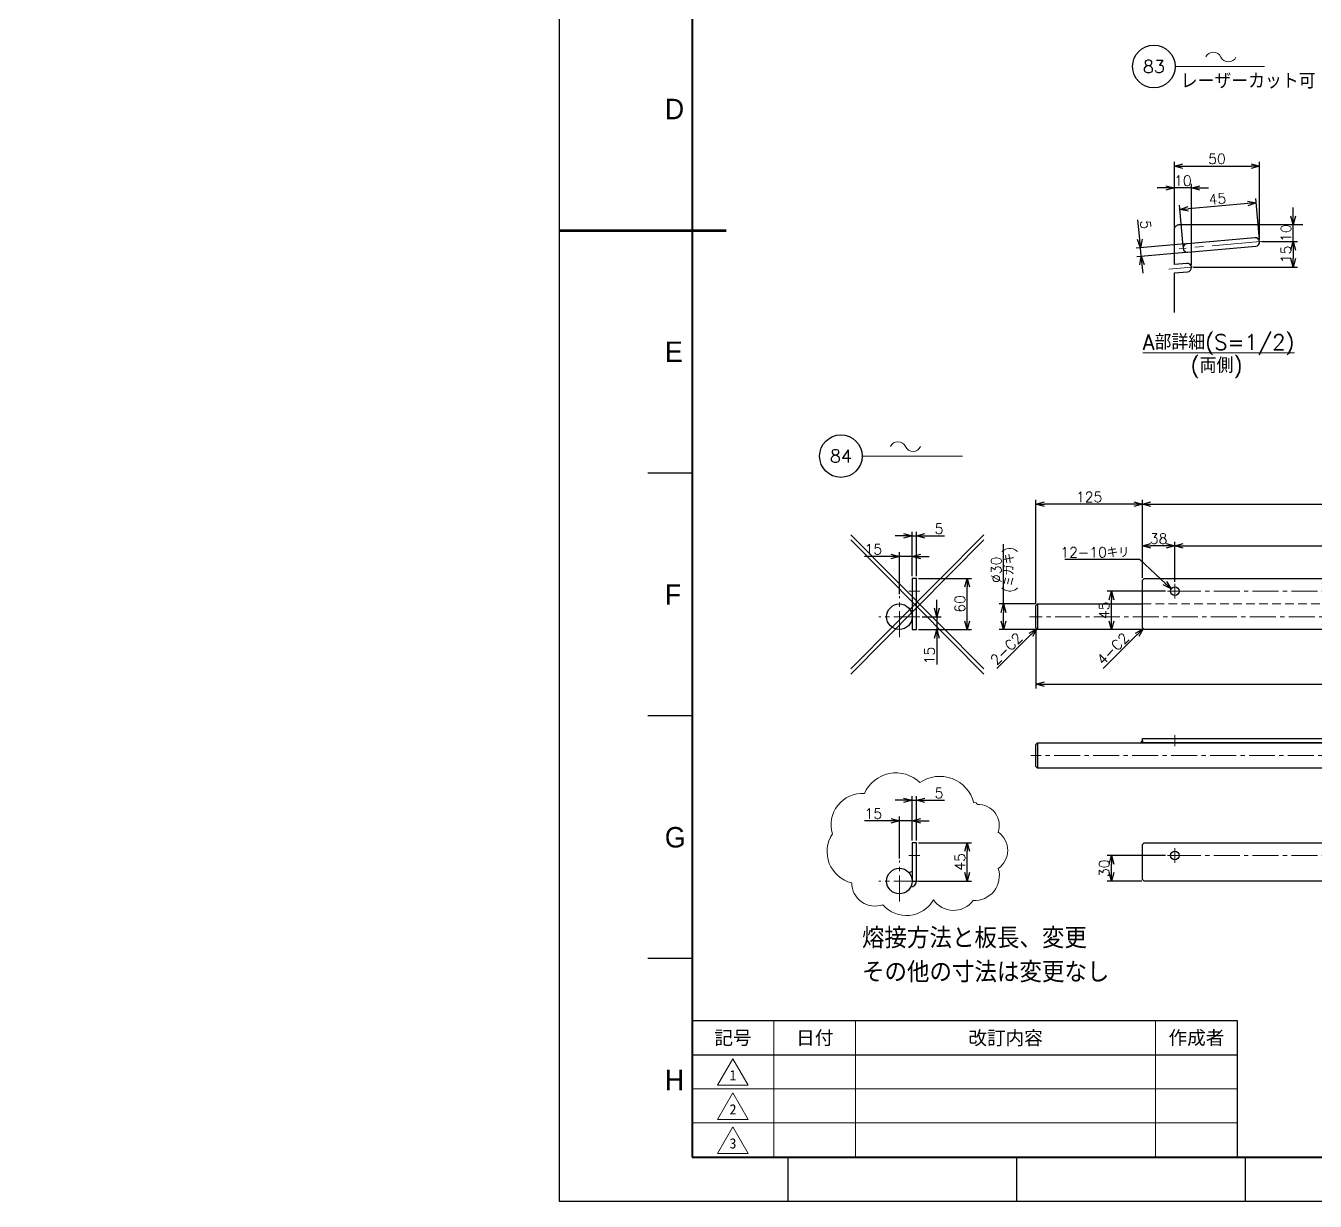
# Model space of a CAD drawing. Header units: millimetres. Extents: x 0 to 8235, y -19 to 2332.
# Drawn here: x 4387 to 5900, y 0 to 1379 of the extents above; entities that cross this region are included whole.
import ezdxf
from ezdxf import colors
from ezdxf.entities.mleader import LeaderData, LeaderLine
from ezdxf.enums import TextEntityAlignment as Align
from ezdxf.math import Vec2, Vec3
from ezdxf.xclip import XClip

# ---------------------------------------------------------------- set-up
doc = ezdxf.new("R2010")
doc.units = ezdxf.units.MM
doc.header["$LTSCALE"] = 1.6
doc.header["$XCLIPFRAME"] = 0
doc.header["$PDMODE"] = 99
doc.header["$PDSIZE"] = 1
doc.linetypes.add('CENTER2', pattern=[28.575, 19.05, -3.175, 3.175, -3.175])
doc.linetypes.add('HIDDEN', pattern=[9.525, 6.35, -3.175])
for name, color, linetype, lineweight in [('02_SLIM', 4, 'Continuous', 13), ('04_HIDDEN', 2, 'HIDDEN', 13), ('05_CENTER', 4, 'CENTER2', 13), ('07_TEXT', 3, 'Continuous', 13), ('08_DIM', 3, 'Continuous', 13), ('99_図枠', 7, 'Continuous', 40)]:
    doc.layers.add(name, color=color, linetype=linetype, lineweight=lineweight)
doc.styles.add('KSS_TXT', font='txt.shx', dxfattribs={"bigfont": 'extfont2.shx'})
doc.styles.add('MS_G', font='MS Gothic.ttf')
doc.styles.get("Standard").update_dxf_attribs({"font": 'txt.shx', "bigfont": 'extfont2.shx'})
doc.styles.add('表題用', font='MS PGothic.ttf')
doc.dimstyles.new('KSS_DIM', dxfattribs={"dimscale": 4, "dimtxt": 3, "dimasz": 2.5, "dimexe": 1.25, "dimexo": 0.625, "dimtad": 1, "dimdsep": 46, "dimtxsty": 'KSS_TXT', "dimblk": 'OPEN30', "dimcen": 0, "dimazin": 2, "dimtfac": 0.75, "dimtmove": 0, "dimatfit": 3, "dimldrblk": 'OPEN30', "dimfxl": 1.25, "dimtolj": 1, "dimarcsym": 0})

# ---------------------------------------------------------------- blocks, each defined once
blk = doc.blocks.new('AM_BALLOON1')
at = {"transparency": 16777216}
blk.add_circle((0, 0), 5, dxfattribs=at)
blk.add_attdef('B_NUMBER', text='', height=3, dxfattribs=at).set_placement((0, 0), align=Align.MIDDLE_CENTER)
blk = doc.blocks.new('_OPEN')
at = {"color": 0, "linetype": 'ByBlock'}
for p, q in [((-1, 0.17), (0, 0)), ((0, 0), (-1, -0.17)), ((0, 0), (-1, 0))]:
    blk.add_line(p, q, dxfattribs=at)
blk = doc.blocks.new('p1ba05')
for centre, start, end in [((-2.95, 0.29), 24.2276, 155.5758), ((0, 1.62), 204.2276, 335.5758)]:
    blk.add_arc(centre, 1.62, start, end)
blk = doc.blocks.new('_Open30')
at = {"color": 0, "linetype": 'ByBlock', "lineweight": -2}
for p, q in [((-1, 0.27), (0, 0)), ((0, 0), (-1, -0.27)), ((0, 0), (-1, 0))]:
    blk.add_line(p, q, dxfattribs=at)
blk = doc.blocks.new('*D342')
at = {"layer": '08_DIM', "color": 0, "lineweight": -2, "transparency": 16777216}
for p, q in [((5697.3, 731.3), (5697.3, 773.9)), ((5735.3, 726.9), (5735.3, 773.9)), ((5725.3, 768.9), (5707.3, 768.9))]:
    blk.add_line(p, q, dxfattribs=at)
at = {"layer": 'Defpoints', "color": 0, "transparency": 16777216}
for p in [(5697.3, 768.9), (5697.3, 728.8), (5735.3, 724.4)]:
    blk.add_point(p, dxfattribs=at)
at = {"layer": '08_DIM', "color": 0, "lineweight": -2, "transparency": 16777216, "xscale": 10, "yscale": 10, "zscale": 10, "rotation": 180}
blk.add_blockref('_Open30', (5697.3, 768.9), dxfattribs=at)
at = {"layer": '08_DIM', "color": 0, "lineweight": -2, "transparency": 16777216, "xscale": 10, "yscale": 10, "zscale": 10}
blk.add_blockref('_Open30', (5735.3, 768.9), dxfattribs=at)
at = {"layer": '08_DIM', "color": 0, "transparency": 16777216, "insert": (5716.3, 777.4), "char_height": 12, "attachment_point": 5, "style": 'KSS_TXT'}
blk.add_mtext('\\A1;38', dxfattribs=at)
blk = doc.blocks.new('*D343')
at = {"layer": '08_DIM', "color": 0, "lineweight": -2, "transparency": 16777216}
for p, q in [((5735.3, 726.9), (5735.3, 773.9)), ((7649.3, 726.9), (7649.3, 773.9)), ((5745.3, 768.9), (7639.3, 768.9))]:
    blk.add_line(p, q, dxfattribs=at)
at = {"layer": 'Defpoints', "color": 0, "transparency": 16777216}
for p in [(7649.3, 768.9), (5735.3, 724.4), (7649.3, 724.4)]:
    blk.add_point(p, dxfattribs=at)
at = {"layer": '08_DIM', "color": 0, "lineweight": -2, "transparency": 16777216, "xscale": 10, "yscale": 10, "zscale": 10, "rotation": 180}
blk.add_blockref('_Open30', (5735.3, 768.9), dxfattribs=at)
at = {"layer": '08_DIM', "color": 0, "lineweight": -2, "transparency": 16777216, "xscale": 10, "yscale": 10, "zscale": 10}
blk.add_blockref('_Open30', (7649.3, 768.9), dxfattribs=at)
at = {"layer": '08_DIM', "color": 0, "transparency": 16777216, "insert": (6692.3, 777.4), "char_height": 12, "attachment_point": 5, "style": 'KSS_TXT'}
blk.add_mtext('\\A1;11x174=1914', dxfattribs=at)
blk = doc.blocks.new('*D344')
at = {"layer": '08_DIM', "color": 0, "lineweight": -2, "transparency": 16777216}
for p, q in [((5697.3, 731.3), (5697.3, 822.8)), ((5707.3, 817.8), (7677.3, 817.8)), ((7687.3, 731.3), (7687.3, 822.8))]:
    blk.add_line(p, q, dxfattribs=at)
at = {"layer": 'Defpoints', "color": 0, "transparency": 16777216}
for p in [(7687.3, 817.8), (5697.3, 728.8), (7687.3, 728.8)]:
    blk.add_point(p, dxfattribs=at)
at = {"layer": '08_DIM', "color": 0, "lineweight": -2, "transparency": 16777216, "xscale": 10, "yscale": 10, "zscale": 10, "rotation": 180}
blk.add_blockref('_Open30', (5697.3, 817.8), dxfattribs=at)
at = {"layer": '08_DIM', "color": 0, "lineweight": -2, "transparency": 16777216, "xscale": 10, "yscale": 10, "zscale": 10}
blk.add_blockref('_Open30', (7687.3, 817.8), dxfattribs=at)
at = {"layer": '08_DIM', "color": 0, "transparency": 16777216, "insert": (6692.3, 826.3), "char_height": 12, "attachment_point": 5, "style": 'KSS_TXT'}
blk.add_mtext('\\A1;1990', dxfattribs=at)
blk = doc.blocks.new('*D347')
at = {"layer": '08_DIM', "color": 0, "lineweight": -2, "transparency": 16777216}
for p, q in [((5572.3, 701.3), (5572.3, 822.8)), ((5687.3, 817.8), (5582.3, 817.8)), ((5697.3, 731.3), (5697.3, 822.8))]:
    blk.add_line(p, q, dxfattribs=at)
at = {"layer": 'Defpoints', "color": 0, "transparency": 16777216}
for p in [(5572.3, 817.8), (5697.3, 728.8), (5572.3, 698.8)]:
    blk.add_point(p, dxfattribs=at)
at = {"layer": '08_DIM', "color": 0, "lineweight": -2, "transparency": 16777216, "xscale": 10, "yscale": 10, "zscale": 10, "rotation": 180}
blk.add_blockref('_Open30', (5572.3, 817.8), dxfattribs=at)
at = {"layer": '08_DIM', "color": 0, "lineweight": -2, "transparency": 16777216, "xscale": 10, "yscale": 10, "zscale": 10}
blk.add_blockref('_Open30', (5697.3, 817.8), dxfattribs=at)
at = {"layer": '08_DIM', "color": 0, "transparency": 16777216, "insert": (5634.8, 826.3), "char_height": 12, "attachment_point": 5, "style": 'KSS_TXT'}
blk.add_mtext('\\A1;125', dxfattribs=at)
blk = doc.blocks.new('*D348')
at = {"layer": '08_DIM', "color": 0, "lineweight": -2, "transparency": 16777216}
for p, q in [((5724.2, 715.8), (5655.9, 715.8)), ((5660.9, 680.8), (5660.9, 705.8)), ((5696.8, 670.8), (5655.9, 670.8))]:
    blk.add_line(p, q, dxfattribs=at)
at = {"layer": 'Defpoints', "color": 0, "transparency": 16777216}
for p in [(5660.9, 715.8), (5726.7, 715.8), (5699.3, 670.8)]:
    blk.add_point(p, dxfattribs=at)
at = {"layer": '08_DIM', "color": 0, "lineweight": -2, "transparency": 16777216, "xscale": 10, "yscale": 10, "zscale": 10}
for p, rotation in [((5660.9, 715.8), 90), ((5660.9, 670.8), 270)]:
    blk.add_blockref('_Open30', p, dxfattribs=dict(at, rotation=rotation))
at = {"layer": '08_DIM', "color": 0, "transparency": 16777216, "insert": (5652.4, 693.3), "char_height": 12, "attachment_point": 5, "rotation": 90, "style": 'KSS_TXT'}
blk.add_mtext('\\A1;45', dxfattribs=at)
blk = doc.blocks.new('*D349')
at = {"layer": '08_DIM', "color": 0, "lineweight": -2, "transparency": 16777216}
for p, q in [((5455.9, 695.8), (5455.9, 705.8)), ((5438.6, 685.8), (5460.9, 685.8)), ((5455.9, 685.8), (5455.9, 670.8)), ((5434.5, 670.8), (5460.9, 670.8)), ((5455.9, 660.8), (5455.9, 629.8))]:
    blk.add_line(p, q, dxfattribs=at)
at = {"layer": 'Defpoints', "color": 0, "transparency": 16777216}
for p in [(5436.1, 685.8), (5432, 670.8), (5455.9, 670.8)]:
    blk.add_point(p, dxfattribs=at)
at = {"layer": '08_DIM', "color": 0, "lineweight": -2, "transparency": 16777216, "xscale": 10, "yscale": 10, "zscale": 10}
for p, rotation in [((5455.9, 685.8), 270), ((5455.9, 670.8), 90)]:
    blk.add_blockref('_Open30', p, dxfattribs=dict(at, rotation=rotation))
at = {"layer": '08_DIM', "color": 0, "transparency": 16777216, "insert": (5447.4, 640.3), "char_height": 12, "attachment_point": 5, "rotation": 90, "style": 'KSS_TXT'}
blk.add_mtext('\\A1;15', dxfattribs=at)
blk = doc.blocks.new('*D350')
at = {"layer": '08_DIM', "color": 0, "lineweight": -2, "transparency": 16777216}
for p, q in [((5434.5, 730.8), (5496.6, 730.8)), ((5491.6, 680.8), (5491.6, 720.8)), ((5434.5, 670.8), (5496.6, 670.8))]:
    blk.add_line(p, q, dxfattribs=at)
at = {"layer": 'Defpoints', "color": 0, "transparency": 16777216}
for p in [(5432, 730.8), (5491.6, 730.8), (5432, 670.8)]:
    blk.add_point(p, dxfattribs=at)
at = {"layer": '08_DIM', "color": 0, "lineweight": -2, "transparency": 16777216, "xscale": 10, "yscale": 10, "zscale": 10}
for p, rotation in [((5491.6, 730.8), 90), ((5491.6, 670.8), 270)]:
    blk.add_blockref('_Open30', p, dxfattribs=dict(at, rotation=rotation))
at = {"layer": '08_DIM', "color": 0, "transparency": 16777216, "insert": (5483.1, 700.8), "char_height": 12, "attachment_point": 5, "rotation": 90, "style": 'KSS_TXT'}
blk.add_mtext('\\A1;60', dxfattribs=at)
blk = doc.blocks.new('*D351')
at = {"layer": '08_DIM', "color": 0, "lineweight": -2, "transparency": 16777216}
for p, q in [((5534.2, 700.8), (5534.2, 771)), ((5571.8, 700.8), (5529.2, 700.8)), ((5534.2, 680.8), (5534.2, 690.8)), ((5571.8, 670.8), (5529.2, 670.8))]:
    blk.add_line(p, q, dxfattribs=at)
at = {"layer": 'Defpoints', "color": 0, "transparency": 16777216}
for p in [(5534.2, 700.8), (5574.3, 700.8), (5574.3, 670.8)]:
    blk.add_point(p, dxfattribs=at)
at = {"layer": '08_DIM', "color": 0, "lineweight": -2, "transparency": 16777216, "xscale": 10, "yscale": 10, "zscale": 10}
for p, rotation in [((5534.2, 700.8), 90), ((5534.2, 670.8), 270)]:
    blk.add_blockref('_Open30', p, dxfattribs=dict(at, rotation=rotation))
at = {"layer": '08_DIM', "color": 0, "transparency": 16777216, "char_height": 12, "attachment_point": 5, "rotation": 90, "style": 'KSS_TXT'}
for s, insert in [('\\A1;(ミガキ)', (5542.7, 740.9)), ('\\A1;\\A1;%%c30', (5525.7, 740.9))]:
    blk.add_mtext(s, dxfattribs=dict(at, insert=insert))
blk = doc.blocks.new('*D352')
at = {"layer": '08_DIM', "color": 0, "lineweight": -2, "transparency": 16777216}
for p, q in [((5412, 712.4), (5412, 761.5)), ((5427, 733.3), (5427, 761.5)), ((5402, 756.5), (5371, 756.5)), ((5427, 756.5), (5412, 756.5)), ((5437, 756.5), (5447, 756.5))]:
    blk.add_line(p, q, dxfattribs=at)
at = {"layer": 'Defpoints', "color": 0, "transparency": 16777216}
for p in [(5412, 756.5), (5427, 730.8), (5412, 709.9)]:
    blk.add_point(p, dxfattribs=at)
at = {"layer": '08_DIM', "color": 0, "lineweight": -2, "transparency": 16777216, "xscale": 10, "yscale": 10, "zscale": 10}
blk.add_blockref('_Open30', (5412, 756.5), dxfattribs=at)
at = {"layer": '08_DIM', "color": 0, "lineweight": -2, "transparency": 16777216, "xscale": 10, "yscale": 10, "zscale": 10, "rotation": 180}
blk.add_blockref('_Open30', (5427, 756.5), dxfattribs=at)
at = {"layer": '08_DIM', "color": 0, "transparency": 16777216, "insert": (5381.5, 765), "char_height": 12, "attachment_point": 5, "style": 'KSS_TXT'}
blk.add_mtext('\\A1;15', dxfattribs=at)
blk = doc.blocks.new('*D353')
at = {"layer": '08_DIM', "color": 0, "lineweight": -2, "transparency": 16777216}
for p, q in [((5417, 780.6), (5407, 780.6)), ((5427, 733.3), (5427, 785.6)), ((5427, 780.6), (5432, 780.6)), ((5432, 733.3), (5432, 785.6)), ((5442, 780.6), (5465, 780.6))]:
    blk.add_line(p, q, dxfattribs=at)
at = {"layer": 'Defpoints', "color": 0, "transparency": 16777216}
for p in [(5432, 780.6), (5427, 730.8), (5432, 730.8)]:
    blk.add_point(p, dxfattribs=at)
at = {"layer": '08_DIM', "color": 0, "lineweight": -2, "transparency": 16777216, "xscale": 10, "yscale": 10, "zscale": 10}
blk.add_blockref('_Open30', (5427, 780.6), dxfattribs=at)
at = {"layer": '08_DIM', "color": 0, "lineweight": -2, "transparency": 16777216, "xscale": 10, "yscale": 10, "zscale": 10, "rotation": 180}
blk.add_blockref('_Open30', (5432, 780.6), dxfattribs=at)
at = {"layer": '08_DIM', "color": 0, "transparency": 16777216, "insert": (5458.5, 789.1), "char_height": 12, "attachment_point": 5, "style": 'KSS_TXT'}
blk.add_mtext('\\A1;5', dxfattribs=at)
blk = doc.blocks.new('*D339')
at = {"layer": '08_DIM', "color": 0, "lineweight": -2, "transparency": 16777216}
for p, q in [((5572.3, 670.3), (5572.3, 601.8)), ((7812.3, 670.3), (7812.3, 601.8)), ((5582.3, 606.8), (7802.3, 606.8))]:
    blk.add_line(p, q, dxfattribs=at)
at = {"layer": 'Defpoints', "color": 0, "transparency": 16777216}
for p in [(5572.3, 672.8), (7812.3, 672.8), (7812.3, 606.8)]:
    blk.add_point(p, dxfattribs=at)
at = {"layer": '08_DIM', "color": 0, "lineweight": -2, "transparency": 16777216, "xscale": 10, "yscale": 10, "zscale": 10, "rotation": 180}
blk.add_blockref('_Open30', (5572.3, 606.8), dxfattribs=at)
at = {"layer": '08_DIM', "color": 0, "lineweight": -2, "transparency": 16777216, "xscale": 10, "yscale": 10, "zscale": 10}
blk.add_blockref('_Open30', (7812.3, 606.8), dxfattribs=at)
at = {"layer": '08_DIM', "color": 0, "transparency": 16777216, "insert": (6692.3, 615.3), "char_height": 12, "attachment_point": 5, "style": 'KSS_TXT'}
blk.add_mtext('\\A1;2240', dxfattribs=at)
blk = doc.blocks.new('*D340')
at = {"layer": '08_DIM', "color": 0, "lineweight": -2, "transparency": 16777216}
blk.add_line((5566.2, 664.8), (5526.3, 624.9), dxfattribs=at)
at = {"layer": 'Defpoints', "color": 0, "transparency": 16777216}
for p in [(5573.3, 671.8), (5528.1, 626.7), (5528.1, 626.7)]:
    blk.add_point(p, dxfattribs=at)
at = {"layer": '08_DIM', "color": 0, "lineweight": -2, "transparency": 16777216, "xscale": 10, "yscale": 10, "zscale": 10, "rotation": 44.99999999999959}
blk.add_blockref('_Open30', (5573.3, 671.8), dxfattribs=at)
at = {"layer": '08_DIM', "color": 0, "transparency": 16777216, "insert": (5537.6, 648.2), "char_height": 12, "attachment_point": 5, "rotation": 45, "style": 'KSS_TXT'}
blk.add_mtext('\\A1;2-C2', dxfattribs=at)
blk = doc.blocks.new('*D341')
at = {"layer": '08_DIM', "color": 0, "lineweight": -2, "transparency": 16777216}
blk.add_line((5691.2, 664.8), (5651.3, 624.9), dxfattribs=at)
at = {"layer": 'Defpoints', "color": 0, "transparency": 16777216}
for p in [(5698.3, 671.8), (5653.1, 626.7), (5653.1, 626.7)]:
    blk.add_point(p, dxfattribs=at)
at = {"layer": '08_DIM', "color": 0, "lineweight": -2, "transparency": 16777216, "xscale": 10, "yscale": 10, "zscale": 10, "rotation": 44.99999999999959}
blk.add_blockref('_Open30', (5698.3, 671.8), dxfattribs=at)
at = {"layer": '08_DIM', "color": 0, "transparency": 16777216, "insert": (5662.6, 648.2), "char_height": 12, "attachment_point": 5, "rotation": 45, "style": 'KSS_TXT'}
blk.add_mtext('\\A1;4-C2', dxfattribs=at)
blk = doc.blocks.new('*D335')
at = {"layer": '08_DIM', "color": 0, "lineweight": -2, "transparency": 16777216}
for p, q in [((5724.2, 405.6), (5655.9, 405.6)), ((5660.9, 385.6), (5660.9, 395.6)), ((5696.8, 375.6), (5655.9, 375.6))]:
    blk.add_line(p, q, dxfattribs=at)
at = {"layer": 'Defpoints', "color": 0, "transparency": 16777216}
for p in [(5660.9, 405.6), (5726.7, 405.6), (5699.3, 375.6)]:
    blk.add_point(p, dxfattribs=at)
at = {"layer": '08_DIM', "color": 0, "lineweight": -2, "transparency": 16777216, "xscale": 10, "yscale": 10, "zscale": 10}
for p, rotation in [((5660.9, 405.6), 90), ((5660.9, 375.6), 270)]:
    blk.add_blockref('_Open30', p, dxfattribs=dict(at, rotation=rotation))
at = {"layer": '08_DIM', "color": 0, "transparency": 16777216, "insert": (5652.4, 390.6), "char_height": 12, "attachment_point": 5, "rotation": 90, "style": 'KSS_TXT'}
blk.add_mtext('\\A1;30', dxfattribs=at)
blk = doc.blocks.new('*D336')
at = {"layer": '08_DIM', "color": 0, "lineweight": -2, "transparency": 16777216}
for p, q in [((5434.5, 420.6), (5496.6, 420.6)), ((5491.6, 385.6), (5491.6, 410.6)), ((5434.5, 375.6), (5496.6, 375.6))]:
    blk.add_line(p, q, dxfattribs=at)
at = {"layer": 'Defpoints', "color": 0, "transparency": 16777216}
for p in [(5432, 420.6), (5491.6, 420.6), (5432, 375.6)]:
    blk.add_point(p, dxfattribs=at)
at = {"layer": '08_DIM', "color": 0, "lineweight": -2, "transparency": 16777216, "xscale": 10, "yscale": 10, "zscale": 10}
for p, rotation in [((5491.6, 420.6), 90), ((5491.6, 375.6), 270)]:
    blk.add_blockref('_Open30', p, dxfattribs=dict(at, rotation=rotation))
at = {"layer": '08_DIM', "color": 0, "transparency": 16777216, "insert": (5483.1, 398.1), "char_height": 12, "attachment_point": 5, "rotation": 90, "style": 'KSS_TXT'}
blk.add_mtext('\\A1;45', dxfattribs=at)
blk = doc.blocks.new('*D337')
at = {"layer": '08_DIM', "color": 0, "lineweight": -2, "transparency": 16777216}
for p, q in [((5402, 446.3), (5371, 446.3)), ((5412, 402.2), (5412, 451.3)), ((5427, 446.3), (5412, 446.3)), ((5427, 423.1), (5427, 451.3)), ((5437, 446.3), (5447, 446.3))]:
    blk.add_line(p, q, dxfattribs=at)
at = {"layer": 'Defpoints', "color": 0, "transparency": 16777216}
for p in [(5412, 446.3), (5427, 420.6), (5412, 399.7)]:
    blk.add_point(p, dxfattribs=at)
at = {"layer": '08_DIM', "color": 0, "lineweight": -2, "transparency": 16777216, "xscale": 10, "yscale": 10, "zscale": 10}
blk.add_blockref('_Open30', (5412, 446.3), dxfattribs=at)
at = {"layer": '08_DIM', "color": 0, "lineweight": -2, "transparency": 16777216, "xscale": 10, "yscale": 10, "zscale": 10, "rotation": 180}
blk.add_blockref('_Open30', (5427, 446.3), dxfattribs=at)
at = {"layer": '08_DIM', "color": 0, "transparency": 16777216, "insert": (5381.5, 454.8), "char_height": 12, "attachment_point": 5, "style": 'KSS_TXT'}
blk.add_mtext('\\A1;15', dxfattribs=at)
blk = doc.blocks.new('*D338')
at = {"layer": '08_DIM', "color": 0, "lineweight": -2, "transparency": 16777216}
for p, q in [((5417, 470.4), (5407, 470.4)), ((5427, 423.1), (5427, 475.4)), ((5427, 470.4), (5432, 470.4)), ((5432, 423.1), (5432, 475.4)), ((5442, 470.4), (5465, 470.4))]:
    blk.add_line(p, q, dxfattribs=at)
at = {"layer": 'Defpoints', "color": 0, "transparency": 16777216}
for p in [(5432, 470.4), (5427, 420.6), (5432, 420.6)]:
    blk.add_point(p, dxfattribs=at)
at = {"layer": '08_DIM', "color": 0, "lineweight": -2, "transparency": 16777216, "xscale": 10, "yscale": 10, "zscale": 10}
blk.add_blockref('_Open30', (5427, 470.4), dxfattribs=at)
at = {"layer": '08_DIM', "color": 0, "lineweight": -2, "transparency": 16777216, "xscale": 10, "yscale": 10, "zscale": 10, "rotation": 180}
blk.add_blockref('_Open30', (5432, 470.4), dxfattribs=at)
at = {"layer": '08_DIM', "color": 0, "transparency": 16777216, "insert": (5458.5, 478.9), "char_height": 12, "attachment_point": 5, "style": 'KSS_TXT'}
blk.add_mtext('\\A1;5', dxfattribs=at)
blk = doc.blocks.new('A$C729C2170')
at = {"color": 0}
for points in [[(-3, -23.37), (-3, -3, -0.414214), (0, 0), (1984, 0, -0.414214), (1987, -3), (1987, -23.37)], [(-3, -28.38), (4.73, -27.71, 1), (4.29, -22.73), (-3, -23.37)], [(1987, -28.38), (1987, -159, -0.414214), (1984, -162), (0, -162, -0.414214), (-3, -159), (-3, -28.38)]]:
    blk.add_lwpolyline(points, format="xyb", dxfattribs=at)
blk.add_lwpolyline([(4.88, -16.19), (44.73, -12.71, 1), (44.29, -7.73), (4.44, -11.21, 1)], format="xyb", close=True, dxfattribs=at)
at = {"layer": '05_CENTER'}
for p, q in [((49.46, -9.78), (-0.29, -14.14)), ((9.46, -24.78), (-6.27, -26.16))]:
    blk.add_line(p, q, dxfattribs=at)
blk = doc.blocks.new('*D371')
at = {"layer": '08_DIM', "color": 0, "lineweight": -2, "transparency": 16777216}
for p, q in [((5734.8, 1142.5), (5734.8, 1219.6)), ((5744.8, 1214.6), (5824.8, 1214.6)), ((5834.8, 1128.5), (5834.8, 1219.6))]:
    blk.add_line(p, q, dxfattribs=at)
at = {"layer": 'Defpoints', "color": 0, "transparency": 16777216}
for p in [(5834.8, 1214.6), (5734.8, 1140), (5834.8, 1126)]:
    blk.add_point(p, dxfattribs=at)
at = {"layer": '08_DIM', "color": 0, "lineweight": -2, "transparency": 16777216, "xscale": 10, "yscale": 10, "zscale": 10, "rotation": 180}
blk.add_blockref('_Open30', (5734.8, 1214.6), dxfattribs=at)
at = {"layer": '08_DIM', "color": 0, "lineweight": -2, "transparency": 16777216, "xscale": 10, "yscale": 10, "zscale": 10}
blk.add_blockref('_Open30', (5834.8, 1214.6), dxfattribs=at)
at = {"layer": '08_DIM', "color": 0, "transparency": 16777216, "insert": (5784.8, 1223.1), "char_height": 12, "attachment_point": 5, "style": 'KSS_TXT'}
blk.add_mtext('\\A1;50', dxfattribs=at)
blk = doc.blocks.new('*D372')
at = {"layer": '08_DIM', "color": 0, "lineweight": -2, "transparency": 16777216}
for p, q in [((5874.3, 1156), (5874.3, 1166)), ((5862.2, 1146), (5879.3, 1146)), ((5874.3, 1126), (5874.3, 1146)), ((5837.3, 1126), (5879.3, 1126)), ((5874.3, 1116), (5874.3, 1106))]:
    blk.add_line(p, q, dxfattribs=at)
at = {"layer": 'Defpoints', "color": 0, "transparency": 16777216}
for p in [(5859.7, 1146), (5874.3, 1146), (5834.8, 1126)]:
    blk.add_point(p, dxfattribs=at)
at = {"layer": '08_DIM', "color": 0, "lineweight": -2, "transparency": 16777216, "xscale": 10, "yscale": 10, "zscale": 10}
for p, rotation in [((5874.3, 1146), 270), ((5874.3, 1126), 90)]:
    blk.add_blockref('_Open30', p, dxfattribs=dict(at, rotation=rotation))
at = {"layer": '08_DIM', "color": 0, "transparency": 16777216, "insert": (5865.8, 1136), "char_height": 12, "attachment_point": 5, "rotation": 90, "style": 'KSS_TXT'}
blk.add_mtext('\\A1;10', dxfattribs=at)
blk = doc.blocks.new('*D373')
at = {"layer": '08_DIM', "color": 0, "lineweight": -2, "transparency": 16777216}
for p, q in [((5724.8, 1188.9), (5714.8, 1188.9)), ((5734.8, 1142.5), (5734.8, 1193.9)), ((5754.8, 1188.9), (5734.8, 1188.9)), ((5754.8, 1098.5), (5754.8, 1193.9)), ((5764.8, 1188.9), (5774.8, 1188.9))]:
    blk.add_line(p, q, dxfattribs=at)
at = {"layer": 'Defpoints', "color": 0, "transparency": 16777216}
for p in [(5734.8, 1188.9), (5734.8, 1140), (5754.8, 1096)]:
    blk.add_point(p, dxfattribs=at)
at = {"layer": '08_DIM', "color": 0, "lineweight": -2, "transparency": 16777216, "xscale": 10, "yscale": 10, "zscale": 10}
blk.add_blockref('_Open30', (5734.8, 1188.9), dxfattribs=at)
at = {"layer": '08_DIM', "color": 0, "lineweight": -2, "transparency": 16777216, "xscale": 10, "yscale": 10, "zscale": 10, "rotation": 180}
blk.add_blockref('_Open30', (5754.8, 1188.9), dxfattribs=at)
at = {"layer": '08_DIM', "color": 0, "transparency": 16777216, "insert": (5744.8, 1197.4), "char_height": 12, "attachment_point": 5, "style": 'KSS_TXT'}
blk.add_mtext('\\A1;10', dxfattribs=at)
blk = doc.blocks.new('*D374')
at = {"layer": '08_DIM', "color": 0, "lineweight": -2, "transparency": 16777216}
for p, q in [((5745, 1120.6), (5740.8, 1168.6)), ((5820.9, 1170.6), (5751.2, 1164.5)), ((5834.6, 1128.4), (5830.4, 1176.5))]:
    blk.add_line(p, q, dxfattribs=at)
at = {"layer": 'Defpoints', "color": 0, "transparency": 16777216}
for p in [(5741.2, 1163.7), (5834.8, 1126), (5745.2, 1118.1)]:
    blk.add_point(p, dxfattribs=at)
at = {"layer": '08_DIM', "color": 0, "lineweight": -2, "transparency": 16777216, "xscale": 10, "yscale": 10, "zscale": 10}
for p, rotation in [((5741.2, 1163.7), 184.999999999979), ((5830.8, 1171.5), 4.999999999978959)]:
    blk.add_blockref('_Open30', p, dxfattribs=dict(at, rotation=rotation))
at = {"layer": '08_DIM', "color": 0, "transparency": 16777216, "insert": (5785.3, 1176.1), "char_height": 12, "attachment_point": 5, "rotation": 5, "style": 'KSS_TXT'}
blk.add_mtext('\\A1;45', dxfattribs=at)
blk = doc.blocks.new('*D375')
at = {"layer": '08_DIM', "color": 0, "lineweight": -2, "transparency": 16777216}
for p, q in [((5837.3, 1126), (5879.3, 1126)), ((5874.3, 1116), (5874.3, 1106)), ((5757.3, 1096), (5879.3, 1096))]:
    blk.add_line(p, q, dxfattribs=at)
at = {"layer": 'Defpoints', "color": 0, "transparency": 16777216}
for p in [(5834.8, 1126), (5754.8, 1096), (5874.3, 1096)]:
    blk.add_point(p, dxfattribs=at)
at = {"layer": '08_DIM', "color": 0, "lineweight": -2, "transparency": 16777216, "xscale": 10, "yscale": 10, "zscale": 10}
for p, rotation in [((5874.3, 1126), 90), ((5874.3, 1096), 270)]:
    blk.add_blockref('_Open30', p, dxfattribs=dict(at, rotation=rotation))
at = {"layer": '08_DIM', "color": 0, "transparency": 16777216, "insert": (5865.8, 1111), "char_height": 12, "attachment_point": 5, "rotation": 90, "style": 'KSS_TXT'}
blk.add_mtext('\\A1;15', dxfattribs=at)
blk = doc.blocks.new('*D376')
at = {"layer": '08_DIM', "color": 0, "lineweight": -2, "transparency": 16777216}
for p, q in [((5694.1, 1128.7), (5692.1, 1151.6)), ((5747.2, 1123.3), (5690, 1118.3)), ((5748.1, 1113.3), (5690.9, 1108.3)), ((5695.9, 1108.8), (5695, 1118.7)), ((5696.7, 1098.8), (5697.6, 1088.9))]:
    blk.add_line(p, q, dxfattribs=at)
at = {"layer": 'Defpoints', "color": 0, "transparency": 16777216}
for p in [(5749.7, 1123.5), (5695, 1118.7), (5750.6, 1113.6)]:
    blk.add_point(p, dxfattribs=at)
at = {"layer": '08_DIM', "color": 0, "lineweight": -2, "transparency": 16777216, "xscale": 10, "yscale": 10, "zscale": 10}
for p, rotation in [((5695, 1118.7), 275.0000000000783), ((5695.9, 1108.8), 95.00000000007827)]:
    blk.add_blockref('_Open30', p, dxfattribs=dict(at, rotation=rotation))
at = {"layer": '08_DIM', "color": 0, "transparency": 16777216, "insert": (5701.1, 1145.9), "char_height": 12, "attachment_point": 5, "rotation": 275, "style": 'KSS_TXT'}
blk.add_mtext('\\A1;5', dxfattribs=at)

msp = doc.modelspace()

# ---------------------------------------------------------------- linework, layer by layer
at = {"color": 1}
for p, q in [((5355.001, 782.089), (5511.139, 624.731)), ((5511.139, 782.089), (5355.001, 624.731)), ((5355.001, 775.946), (5511.139, 618.589)), ((5511.139, 775.946), (5355.001, 618.589))]:
    msp.add_line(p, q, dxfattribs=at)
at = {"color": 0}
for p, q in [((5574.263, 700.847), (5574.263, 670.847)), ((5574.263, 538.027), (5574.263, 508.027)), ((5697.263, 418.598), (5699.263, 420.598)), ((5697.263, 377.598), (5697.263, 418.598)), ((5699.263, 420.598), (6579.526, 420.598)), ((5699.263, 375.598), (5697.263, 377.598)), ((6651.196, 375.598), (5699.263, 375.598))]:
    msp.add_line(p, q, dxfattribs=at)
for points in [[(5426.997, 670.847), (5431.997, 670.847), (5431.997, 730.847), (5426.997, 730.847)], [(7685.263, 670.847), (5699.263, 670.847), (5697.263, 672.847), (5697.263, 728.847), (5699.263, 730.847), (7685.263, 730.847), (7687.263, 728.847), (7687.263, 672.847)], [(5574.263, 538.027), (7810.263, 538.027), (7812.263, 536.027), (7812.263, 510.027), (7810.263, 508.027), (5574.263, 508.027), (5572.263, 510.027), (5572.263, 536.027)], [(5697.263, 543.027), (7687.263, 543.027), (7687.263, 538.027), (5697.263, 538.027)], [(5426.997, 375.598), (5431.997, 375.598), (5431.997, 420.598), (5426.997, 420.598)]]:
    msp.add_lwpolyline(points, close=True, dxfattribs=at)
msp.add_lwpolyline([(5697.263, 670.847), (5574.263, 670.847), (5572.263, 672.847), (5572.263, 698.847), (5574.263, 700.847), (5697.263, 700.847)], dxfattribs=at)
at = {"color": 3}
msp.add_lwpolyline([(5697.263, 538.027), (5695.263, 538.027), (5695.263, 538.027), (5697.263, 540.027)], close=True, dxfattribs=at)
at = {"color": 0}
for centre, radius in [((5735.263, 715.847), 5), ((5411.997, 685.847), 15), ((5735.263, 405.598), 5), ((5411.997, 375.598), 15)]:
    msp.add_circle(centre, radius, dxfattribs=at)
at = {"color": 3}
for centre, radius, start, end in [((5426.997, 685.845), 7.036, 90, 103.555168), ((5426.997, 685.845), 7.036, 256.427918, 270), ((5426.814, 382.592), 3.954, 87.35068, 142.403936), ((5425.204, 375.548), 6.793, 271.198658, 0.418501)]:
    msp.add_arc(centre, radius, start, end, dxfattribs=at)
at = {"layer": '02_SLIM', "color": 1}
msp.add_lwpolyline([(5436.164, 491.242, -0.52056705), (5499.463, 467.515, -0.52056705), (5499.463, 467.515, -0.52056705), (5503.42, 465.538, -0.52056705), (5528.146, 432.913, -0.52056705), (5528.146, 390.402, -0.52056705), (5498.474, 352.835, -0.52056705), (5451.989, 353.823, -0.52056705), (5392.646, 347.892, -0.52056705), (5356.051, 373.596, -0.52056705), (5333.303, 430.936, -0.52056705), (5370.887, 478.39, -0.52056705)], format="xyb", close=True, dxfattribs=at)
at = {"layer": '04_HIDDEN'}
msp.add_lwpolyline([(5697.263, 700.847), (7687.263, 700.847)], dxfattribs=at)
at = {"layer": '05_CENTER'}
for p, q in [((5436.07, 715.847), (5422.919, 715.847)), ((5743.856, 715.847), (5726.669, 715.847)), ((5735.263, 707.254), (5735.263, 724.441)), ((5735.263, 715.847), (7649.263, 715.847)), ((5411.997, 661.774), (5411.997, 709.921)), ((5436.07, 685.847), (5387.924, 685.847)), ((7819.767, 685.847), (5564.759, 685.847)), ((5735.263, 533.849), (5735.263, 546.936)), ((7818.855, 523.027), (5566.218, 523.027)), ((5735.263, 397.004), (5735.263, 414.192)), ((5411.997, 351.525), (5411.997, 399.671)), ((5436.07, 405.598), (5422.919, 405.598)), ((5743.856, 405.598), (5726.669, 405.598)), ((5735.263, 405.598), (6636.42, 405.598)), ((5436.07, 375.598), (5387.924, 375.598))]:
    msp.add_line(p, q, dxfattribs=at)
at = {"layer": '08_DIM'}
for p, q in [((5735.812, 1331.409), (5840.639, 1331.409)), ((5368.413, 874.31), (5485.973, 874.31))]:
    msp.add_line(p, q, dxfattribs=at)
at = {"layer": '99_図枠', "lineweight": 53}
msp.add_line((5012.803, 1139.174), (5208.663, 1139.174), dxfattribs=at)
at = {"layer": '99_図枠', "lineweight": 25}
for p, q in [((5168.659, 854.322), (5116.654, 854.322)), ((5168.659, 569.471), (5116.654, 569.471)), ((5168.659, 284.619), (5116.654, 284.619)), ((5168.659, 171.785), (5808.723, 171.785)), ((5281.35, 0), (5281.35, 51.773)), ((5549.897, 0), (5549.897, 51.773)), ((5818.444, 0), (5818.444, 51.773))]:
    msp.add_line(p, q, dxfattribs=at)
at = {"layer": '99_図枠', "lineweight": 13}
for p, q in [((5264.669, 51.773), (5264.669, 211.789)), ((5360.678, 51.773), (5360.678, 211.789)), ((5712.714, 51.773), (5712.714, 211.789)), ((5168.659, 131.781), (5808.723, 131.781)), ((5168.659, 91.777), (5808.723, 91.777))]:
    msp.add_line(p, q, dxfattribs=at)
at = {"layer": '99_図枠'}
msp.add_lwpolyline([(5168.659, 51.773), (8183.361, 51.773), (8183.361, 2226.575), (5168.659, 2226.575)], close=True, dxfattribs=at)
at = {"layer": '99_図枠', "lineweight": 25}
msp.add_lwpolyline([(5168.659, 51.773), (5808.723, 51.773), (5808.723, 211.789), (5168.659, 211.789)], close=True, dxfattribs=at)
at = {"layer": '99_図枠', "lineweight": 13}
for points in [[(5198.662, 136.03), (5216.664, 167.21), (5234.666, 136.03), (5198.662, 136.03)], [(5198.662, 96.026), (5216.664, 127.206), (5234.666, 96.026), (5198.662, 96.026)], [(5198.662, 56.022), (5216.664, 87.202), (5234.666, 56.022), (5198.662, 56.022)]]:
    msp.add_lwpolyline(points, dxfattribs=at)
at = {"layer": 'Defpoints'}
msp.add_lwpolyline([(5012.803, 0), (8235.367, 0), (8235.367, 2278.58), (5012.803, 2278.58)], close=True, dxfattribs=at)

# ---------------------------------------------------------------- block references
ref = msp.add_blockref('A$C729C2170', (5740.832, 1145.953), dxfattribs=dict(xscale=2, yscale=2, zscale=2))
XClip(ref).set_block_clipping_path([(-17.4113520177, -51.5657860291), (72.4227096311, 12.7171892465)])
at = {"layer": '08_DIM', "xscale": 6, "yscale": 6, "zscale": 6}
for p in [(5798.294, 1336.879), (5428.048, 879.781)]:
    msp.add_blockref('p1ba05', p, dxfattribs=at)

# ---------------------------------------------------------------- texts
at = {"layer": '07_TEXT', "color": 1, "ltscale": 2, "insert": (5368.1, 320.753), "char_height": 24, "attachment_point": 1}
msp.add_mtext_dynamic_manual_height_columns('熔接方法と板長、変更\\Pその他の寸法は変更なし', width=745.01293, gutter_width=15, heights=[131.644], dxfattribs=at)
at = {"layer": '08_DIM', "style": 'KSS_TXT'}
for s, p in [('レーザーカット可', (5742.22, 1305.518)), ('%%uA部詳細(S=1/2)', (5697.627, 999.053)), ('(両側)', (5753.726, 971.765))]:
    msp.add_text(s, height=18, dxfattribs=at).set_placement(p)
at = {"layer": '08_DIM', "insert": (5681.882, 755.381), "char_height": 12, "attachment_point": 9, "style": 'KSS_TXT'}
msp.add_mtext('\\A1;12-10キリ', dxfattribs=at)
at = {"layer": '99_図枠', "lineweight": 13, "style": '表題用'}
for s, p in [('D', (5136.656, 1281.6)), ('E', (5136.656, 996.748)), ('F', (5136.656, 711.896)), ('G', (5136.656, 427.045)), ('H', (5136.656, 142.193))]:
    msp.add_text(s, height=24.002, dxfattribs=at).set_placement(p, align=Align.MIDDLE_LEFT)
at = {"layer": '99_図枠', "style": '表題用'}
for s, p in [('記号', (5216.664, 191.787)), ('日付', (5312.674, 191.787)), ('作成者', (5760.718, 191.787))]:
    msp.add_text(s, height=16.0016, dxfattribs=at).set_placement(p, align=Align.MIDDLE_CENTER)
msp.add_text('改訂内容', height=16.0016, dxfattribs=at).set_placement((5536.696, 191.787), align=Align.MIDDLE)
at = {"layer": '99_図枠', "lineweight": 13, "style": 'MS_G'}
for s, p in [('1', (5216.664, 147.782)), ('2', (5216.664, 107.778)), ('3', (5216.664, 67.774))]:
    msp.add_text(s, height=12.001, dxfattribs=at).set_placement(p, align=Align.MIDDLE)

# ---------------------------------------------------------------- dimensions: what is measured, and where the dimension line sits
at = {"layer": '08_DIM'}
for base, p1, p2, picture, middle in [((5834.832, 1214.565), (5734.832, 1139.953), (5834.832, 1125.953), '*D371', (5784.832, 1223.065)), ((5734.832, 1188.877), (5754.832, 1095.953), (5734.832, 1139.953), '*D373', (5744.832, 1197.377))]:
    dim = msp.add_linear_dim(base=base, p1=p1, p2=p2, dimstyle='KSS_DIM', override={"dimlfac": 0.5, "dimarcsym": 1}, dxfattribs=at)
    dim.commit()
    dim.dimension.update_dxf_attribs({"geometry": picture, "text_midpoint": middle})
for base, p1, p2, angle, picture, middle in [((5741.189, 1163.668), (5834.832, 1125.953), (5745.174, 1118.109), 5, '*D374', (5785.277, 1176.057)), ((5874.292, 1145.953), (5834.832, 1125.953), (5859.693, 1145.953), 90, '*D372', (5865.792, 1135.953)), ((5694.99, 1118.737), (5750.591, 1113.563), (5749.72, 1123.525), 275, '*D376', (5701.149, 1145.877)), ((5874.292, 1095.953), (5834.832, 1125.953), (5754.832, 1095.953), 90, '*D375', (5865.792, 1110.953))]:
    dim = msp.add_linear_dim(base=base, p1=p1, p2=p2, angle=angle, dimstyle='KSS_DIM', override={"dimlfac": 0.5, "dimarcsym": 1}, dxfattribs=at)
    dim.commit()
    dim.dimension.update_dxf_attribs({"geometry": picture, "text_midpoint": middle})
for base, p1, p2, picture, middle in [((5572.263, 817.845), (5697.263, 728.847), (5572.263, 698.847), '*D347', (5634.763, 826.345)), ((7687.263, 817.845), (5697.263, 728.847), (7687.263, 728.847), '*D344', (6692.263, 826.345)), ((5431.997, 780.626), (5426.997, 730.847), (5431.997, 730.847), '*D353', (5458.497, 789.126)), ((5411.997, 756.512), (5426.997, 730.847), (5411.997, 709.921), '*D352', (5381.497, 765.012)), ((5697.263, 768.93), (5735.263, 724.441), (5697.263, 728.847), '*D342', (5716.263, 777.43)), ((7812.263, 606.829), (5572.263, 672.847), (7812.263, 672.847), '*D339', (6692.263, 615.329)), ((5431.997, 470.376), (5426.997, 420.598), (5431.997, 420.598), '*D338', (5458.497, 478.876)), ((5411.997, 446.263), (5426.997, 420.598), (5411.997, 399.671), '*D337', (5381.497, 454.763))]:
    dim = msp.add_linear_dim(base=base, p1=p1, p2=p2, dimstyle='KSS_DIM', dxfattribs=at)
    dim.commit()
    dim.dimension.update_dxf_attribs({"geometry": picture, "text_midpoint": middle})
dim = msp.add_linear_dim(base=(7649.263, 768.93), p1=(5735.263, 724.441), p2=(7649.263, 724.441), text='11x174=<>', dimstyle='KSS_DIM', dxfattribs=at)
dim.commit()
dim.dimension.update_dxf_attribs({"geometry": '*D343', "text_midpoint": (6692.263, 777.43)})
dim = msp.add_linear_dim(base=(5534.236, 700.847), p1=(5574.263, 670.847), p2=(5574.263, 700.847), angle=90, text='\\A1;%%c<>', dimstyle='KSS_DIM', override={"dimpost": '\\X(ミガキ)', "dimtxsty": 'KSS_TXT', "dimtfill": 0, "dimtfillclr": 0}, dxfattribs=at)
dim.commit()
dim.dimension.update_dxf_attribs({"geometry": '*D351', "text_midpoint": (5534.236, 740.947)})
for base, p1, p2, picture, middle in [((5491.602, 730.847), (5431.997, 670.847), (5431.997, 730.847), '*D350', (5483.102, 700.847)), ((5660.859, 715.847), (5699.263, 670.847), (5726.669, 715.847), '*D348', (5652.359, 693.347)), ((5455.89, 670.847), (5436.07, 685.847), (5431.997, 670.847), '*D349', (5447.39, 640.347)), ((5491.602, 420.598), (5431.997, 375.598), (5431.997, 420.598), '*D336', (5483.102, 398.098)), ((5660.859, 405.598), (5699.263, 375.598), (5726.669, 405.598), '*D335', (5652.359, 390.598))]:
    dim = msp.add_linear_dim(base=base, p1=p1, p2=p2, angle=90, dimstyle='KSS_DIM', dxfattribs=at)
    dim.commit()
    dim.dimension.update_dxf_attribs({"geometry": picture, "text_midpoint": middle})
for base, p1, p2, text, picture, middle in [((5528.121, 626.706), (5573.263, 671.847), (5528.121, 626.706), '2-C2', '*D340', (5543.592, 642.177)), ((5653.121, 626.706), (5698.263, 671.847), (5653.121, 626.706), '4-C2', '*D341', (5668.592, 642.177))]:
    dim = msp.add_linear_dim(base=base, p1=p1, p2=p2, angle=225, text=text, dimstyle='KSS_DIM', override={"dimtxsty": 'KSS_TXT', "dimse1": 1, "dimse2": 1, "dimsd2": 1, "dimtfill": 0, "dimtfillclr": 0, "dimarcsym": 1}, dxfattribs=at)
    dim.commit()
    dim.dimension.update_dxf_attribs({"geometry": picture, "text_midpoint": middle, "dimtype": 161})

# ---------------------------------------------------------------- leaders
at = {"layer": '08_DIM', "annotation_type": 0, "has_hookline": 1, "hookline_direction": 1, "text_width": 75.6}
msp.add_leader([(5730.974, 718.419), (5694.382, 752.881), (5684.382, 752.881)], dimstyle='KSS_DIM', override={"dimtad": 1}, dxfattribs=at)
at = {"layer": '08_DIM'}
ml = msp.add_multileader_block('Standard', dxfattribs=at)
ml.set_content('AM_BALLOON1', color=256, scale=5)
ml.set_attribute('B_NUMBER', '81', width=0)
ml.set_leader_properties(color=256, linetype='ByLayer', lineweight=-1)
ml.set_arrow_properties(name='OPEN')
ml.build(insert=Vec2(0, 0))
ml.multileader.update_dxf_attribs({"leader_type": 0, "has_dogleg": 0, "text_right_attachment_type": 6, "dogleg_length": 0, "arrow_head_size": 10, "scale": 2.5, "block_connection_type": 1})
ctx = ml.context
ctx.base_point, ctx.scale, ctx.char_height, ctx.arrow_head_size, ctx.landing_gap_size, ctx.plane_origin = Vec3(5351.336, 2114.506), 2.5, 20, 10, 10, Vec3(5351.336, 2114.506)
ctx.right_attachment, ctx.attachment_type = 6, 1
notes = []
notes.append((ctx, [(0, (0, 0, 0), (0, 0), (1, 0), 1, [])]))
ctx.block.insert = Vec3(5351.336, 2114.506)
ml = msp.add_multileader_block('Standard', dxfattribs=at)
ml.set_content('AM_BALLOON1', color=256, scale=5)
ml.set_attribute('B_NUMBER', '82', width=0)
ml.set_leader_properties(color=256, linetype='ByLayer', lineweight=-1)
ml.set_arrow_properties(name='OPEN')
ml.build(insert=Vec2(0, 0))
ml.multileader.update_dxf_attribs({"leader_type": 0, "has_dogleg": 0, "text_right_attachment_type": 6, "dogleg_length": 0, "arrow_head_size": 10, "scale": 2.5, "block_connection_type": 1})
ctx = ml.context
ctx.base_point, ctx.scale, ctx.char_height, ctx.arrow_head_size, ctx.landing_gap_size, ctx.plane_origin = Vec3(5889.532, 1730.667), 2.5, 20, 10, 10, Vec3(5889.532, 1730.667)
ctx.right_attachment, ctx.attachment_type = 6, 1
notes.append((ctx, [(0, (0, 0, 0), (0, 0), (1, 0), 1, [])]))
ctx.block.insert = Vec3(5889.532, 1730.667)
ml = msp.add_multileader_block('Standard', dxfattribs=at)
ml.set_content('AM_BALLOON1', color=256, scale=5)
ml.set_attribute('B_NUMBER', '83', width=0)
ml.set_leader_properties(color=256, linetype='ByLayer', lineweight=-1)
ml.set_arrow_properties(name='OPEN')
ml.build(insert=Vec2(0, 0))
ml.multileader.update_dxf_attribs({"leader_type": 0, "has_dogleg": 0, "text_right_attachment_type": 6, "dogleg_length": 0, "arrow_head_size": 10, "scale": 2.5, "block_connection_type": 1})
ctx = ml.context
ctx.base_point, ctx.scale, ctx.char_height, ctx.arrow_head_size, ctx.landing_gap_size, ctx.plane_origin = Vec3(5710.777, 1331.441), 2.5, 20, 10, 10, Vec3(5710.777, 1331.441)
ctx.right_attachment, ctx.attachment_type = 6, 1
notes.append((ctx, [(0, (0, 0, 0), (0, 0), (1, 0), 1, [])]))
ctx.block.insert = Vec3(5710.777, 1331.441)
ml = msp.add_multileader_block('Standard', dxfattribs=at)
ml.set_content('AM_BALLOON1', color=256, scale=5)
ml.set_attribute('B_NUMBER', '84', width=0)
ml.set_leader_properties(color=256, linetype='ByLayer', lineweight=-1)
ml.set_arrow_properties(name='OPEN')
ml.build(insert=Vec2(0, 0))
ml.multileader.update_dxf_attribs({"leader_type": 0, "has_dogleg": 0, "text_right_attachment_type": 6, "dogleg_length": 0, "arrow_head_size": 10, "scale": 2.5, "block_connection_type": 1})
ctx = ml.context
ctx.base_point, ctx.scale, ctx.char_height, ctx.arrow_head_size, ctx.landing_gap_size, ctx.plane_origin = Vec3(5343.378, 874.343), 2.5, 20, 10, 10, Vec3(5343.378, 874.343)
ctx.right_attachment, ctx.attachment_type = 6, 1
notes.append((ctx, [(0, (0, 0, 0), (0, 0), (1, 0), 1, [])]))
ctx.block.insert = Vec3(5343.378, 874.343)
for ctx, leaders in notes:
    for number, flags, end, landing, length, lines in leaders:
        leader = LeaderData()
        leader.index, (leader.has_last_leader_line, leader.has_dogleg_vector, leader.attachment_direction) = number, flags
        leader.last_leader_point, leader.dogleg_vector, leader.dogleg_length = Vec3(end), Vec3(landing), length
        for number, points, colour, breaks in lines:
            line = LeaderLine()
            line.index, line.vertices, line.color, line.breaks = number, Vec3.list(points), colors.encode_raw_color(colour), breaks
            leader.lines.append(line)
        ctx.leaders.append(leader)

doc.saveas('drawing.dxf')
